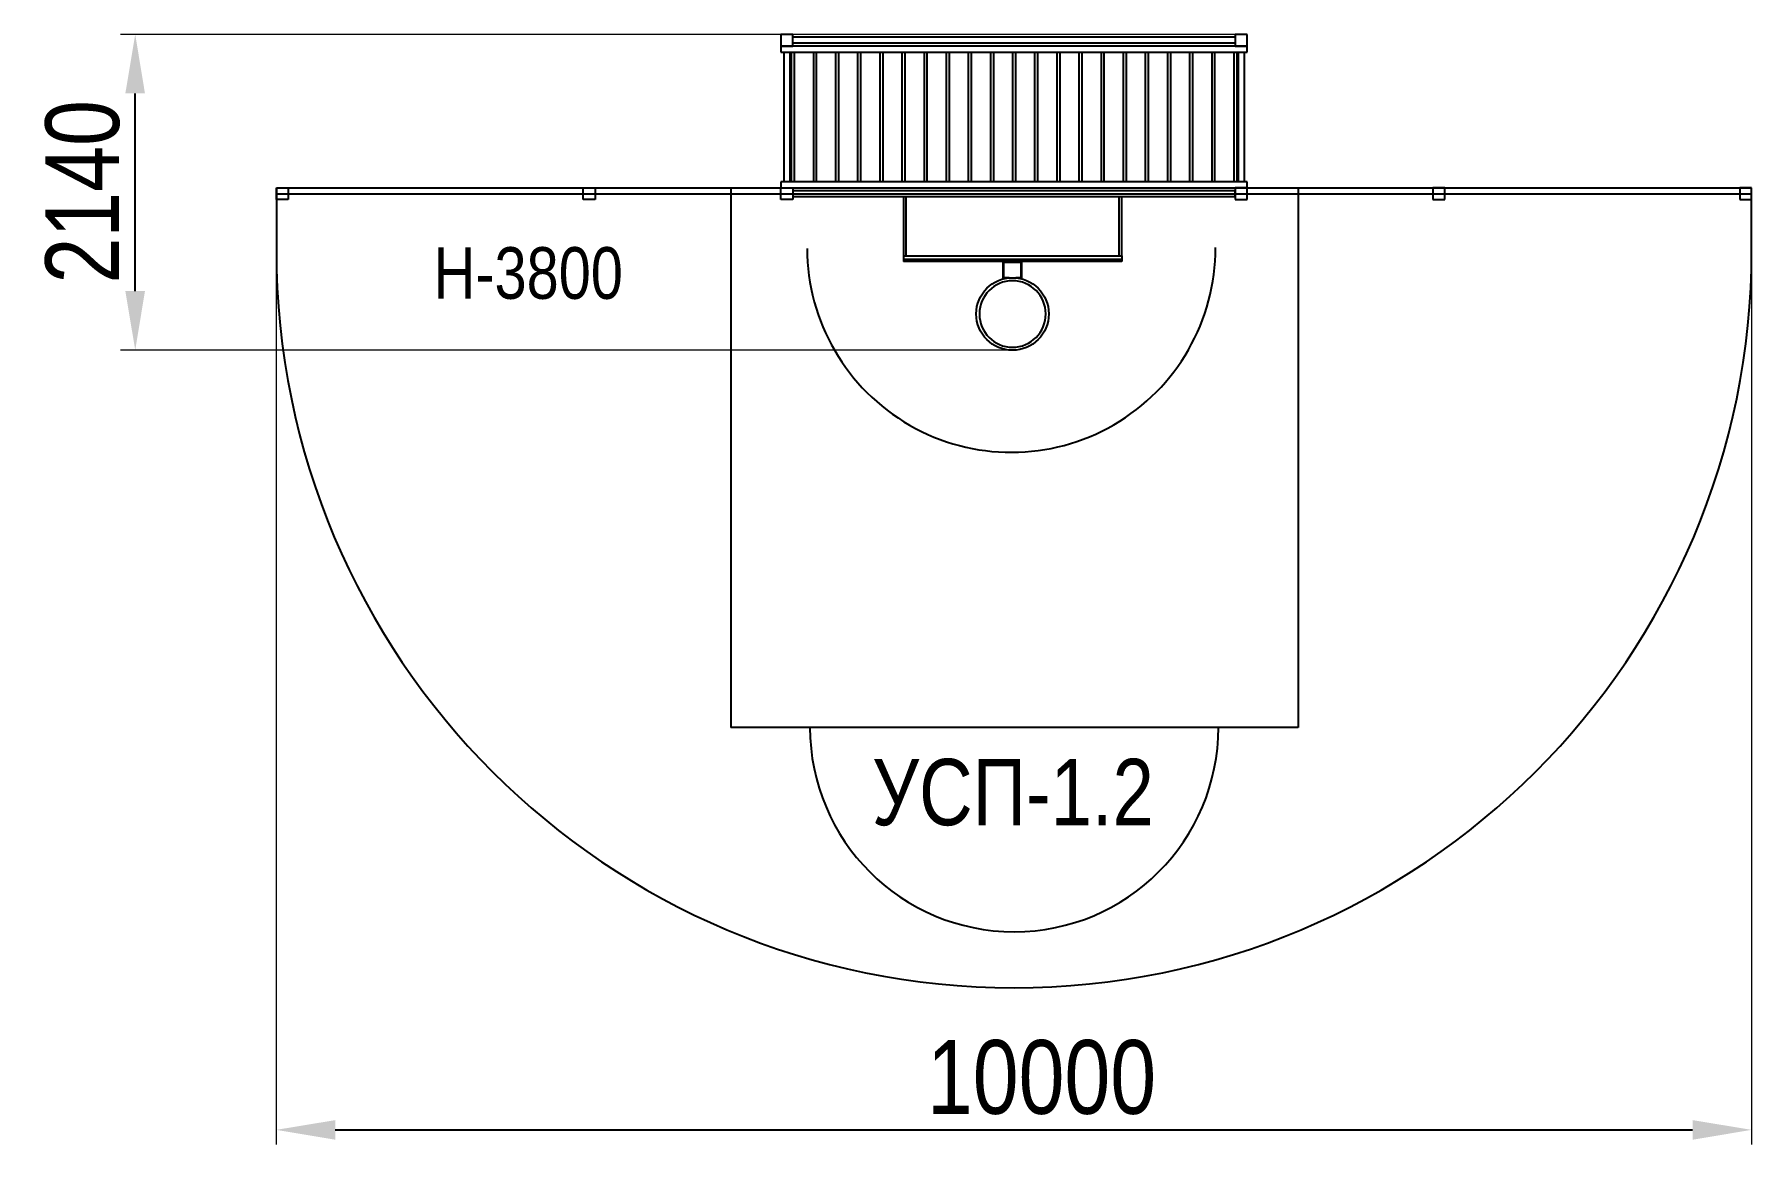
# Model space of a CAD drawing. Header units: millimetres. Extents: x -818 to 10822, y -116 to 7408.
import ezdxf

# ---------------------------------------------------------------- set-up
doc = ezdxf.new("R2010")
doc.units = ezdxf.units.MM
for name, color, linetype in [('DIKOM_АРТИКУЛ', 7, 'Continuous'), ('DIKOM_ОБЪЕКТ', 7, 'Continuous'), ('DIKOM_РАЗМЕР_ОБЪЕКТА', 7, 'Continuous')]:
    doc.layers.add(name, color=color, linetype=linetype)
doc.styles.add('style1', font='arial.ttf', dxfattribs={"width": 0.8})
doc.dimstyles.new('1-50', dxfattribs={"dimtxt": 300, "dimasz": 200, "dimexe": 100, "dimexo": 0, "dimgap": 100, "dimtad": 1, "dimdec": 0, "dimtxsty": 'style1', "dimcen": 0, "dimclrd": 7, "dimclre": 7, "dimadec": 1, "dimazin": 2, "dimtfac": 1, "dimtdec": 0, "dimtmove": 0, "dimatfit": 3, "dimfxl": 0, "dimlwd": 25, "dimlwe": 18, "dimarcsym": 0})

# ---------------------------------------------------------------- blocks, each defined once
blk = doc.blocks.new('*D0')
at = {"layer": 'Defpoints', "color": 0, "transparency": 16777216}
for p in [(822, 6288), (10822, 6288), (10822, -16)]:
    blk.add_point(p, dxfattribs=at)
at = {"layer": 'DIKOM_РАЗМЕР_ОБЪЕКТА', "color": 7, "lineweight": 18, "transparency": 16777216}
for p, q in [((822, 6288), (822, -116)), ((10822, 6288), (10822, -116))]:
    blk.add_line(p, q, dxfattribs=at)
at = {"layer": 'DIKOM_РАЗМЕР_ОБЪЕКТА', "color": 7, "lineweight": 25, "transparency": 16777216}
blk.add_line((1222, -16), (10422, -16), dxfattribs=at)
at = {"layer": 'DIKOM_РАЗМЕР_ОБЪЕКТА', "color": 7, "transparency": 16777216}
for points in [[(1222, 50), (1222, -83), (822, -16)], [(10422, 50), (10422, -83), (10822, -16)]]:
    blk.add_solid(points, dxfattribs=at)
at = {"layer": 'DIKOM_РАЗМЕР_ОБЪЕКТА', "color": 0, "transparency": 16777216, "insert": (6009, 339), "char_height": 500, "attachment_point": 5, "style": 'style1'}
blk.add_mtext('10000', dxfattribs=at)
blk = doc.blocks.new('*D1')
at = {"layer": 'Defpoints', "color": 0, "transparency": 16777216}
for p in [(-134, 7408), (7402, 7408), (5812, 5268)]:
    blk.add_point(p, dxfattribs=at)
at = {"layer": 'DIKOM_РАЗМЕР_ОБЪЕКТА', "color": 7, "lineweight": 18, "transparency": 16777216}
for p, q in [((7402, 7408), (-234, 7408)), ((5812, 5268), (-234, 5268))]:
    blk.add_line(p, q, dxfattribs=at)
at = {"layer": 'DIKOM_РАЗМЕР_ОБЪЕКТА', "color": 7, "lineweight": 25, "transparency": 16777216}
blk.add_line((-134, 5668), (-134, 7008), dxfattribs=at)
at = {"layer": 'DIKOM_РАЗМЕР_ОБЪЕКТА', "color": 7, "transparency": 16777216}
for points in [[(-201, 7008), (-68, 7008), (-134, 7408)], [(-201, 5668), (-68, 5668), (-134, 5268)]]:
    blk.add_solid(points, dxfattribs=at)
at = {"layer": 'DIKOM_РАЗМЕР_ОБЪЕКТА', "color": 0, "transparency": 16777216, "insert": (-490, 6341), "char_height": 500, "attachment_point": 5, "rotation": 90, "style": 'style1'}
blk.add_mtext('2140', dxfattribs=at)

msp = doc.modelspace()

# ---------------------------------------------------------------- linework, layer by layer
at = {"layer": 'DIKOM_ОБЪЕКТ'}
for p, q in [((4242.5, 7408.1), (4242.5, 7328.1)), ((4322.5, 7408.1), (4242.5, 7408.1)), ((4322.5, 7328.1), (4322.5, 7408.1)), ((7322.5, 7388.1), (4322.5, 7388.1)), ((7322.5, 7348.1), (4322.5, 7348.1)), ((7322.5, 7408.1), (7322.5, 7328.1)), ((7402.5, 7408.1), (7322.5, 7408.1)), ((7402.5, 7328.1), (7402.5, 7408.1)), ((4242.5, 7328.1), (4322.5, 7328.1)), ((7402.5, 7328.1), (4242.5, 7328.1)), ((4242.5, 7328.1), (4242.5, 7288.1)), ((4242.5, 7288.1), (7402.5, 7288.1)), ((4262.5, 7288.1), (4262.5, 6408.1)), ((4302.5, 7288.1), (4302.5, 6408.1)), ((4312.5, 7288.1), (4312.5, 6408.1)), ((4332.5, 7288.1), (4332.5, 6408.1)), ((4462.5, 7288.1), (4462.5, 6408.1)), ((4482.5, 7288.1), (4482.5, 6408.1)), ((4612.5, 7288.1), (4612.5, 6408.1)), ((4632.5, 7288.1), (4632.5, 6408.1)), ((4762.5, 7288.1), (4762.5, 6408.1)), ((4782.5, 7288.1), (4782.5, 6408.1)), ((4912.5, 7288.1), (4912.5, 6408.1)), ((4932.5, 7288.1), (4932.5, 6408.1)), ((5062.5, 7288.1), (5062.5, 6408.1)), ((5082.5, 7288.1), (5082.5, 6408.1)), ((5212.5, 7288.1), (5212.5, 6408.1)), ((5232.5, 7288.1), (5232.5, 6408.1)), ((5362.5, 7288.1), (5362.5, 6408.1)), ((5382.5, 7288.1), (5382.5, 6408.1)), ((5512.5, 7288.1), (5512.5, 6408.1)), ((5532.5, 7288.1), (5532.5, 6408.1)), ((5662.5, 7288.1), (5662.5, 6408.1)), ((5682.5, 7288.1), (5682.5, 6408.1)), ((5812.5, 7288.1), (5812.5, 6408.1)), ((5832.5, 7288.1), (5832.5, 6408.1)), ((5962.5, 7288.1), (5962.5, 6408.1)), ((5982.5, 7288.1), (5982.5, 6408.1)), ((6112.5, 7288.1), (6112.5, 6408.1)), ((6132.5, 7288.1), (6132.5, 6408.1)), ((6262.5, 7288.1), (6262.5, 6408.1)), ((6282.5, 7288.1), (6282.5, 6408.1)), ((6412.5, 7288.1), (6412.5, 6408.1)), ((6432.5, 7288.1), (6432.5, 6408.1)), ((6562.5, 7288.1), (6562.5, 6408.1)), ((6582.5, 7288.1), (6582.5, 6408.1)), ((6712.5, 7288.1), (6712.5, 6408.1)), ((6732.5, 7288.1), (6732.5, 6408.1)), ((6862.5, 7288.1), (6862.5, 6408.1)), ((6882.5, 7288.1), (6882.5, 6408.1)), ((7012.5, 7288.1), (7012.5, 6408.1)), ((7032.5, 7288.1), (7032.5, 6408.1)), ((7162.5, 7288.1), (7162.5, 6408.1)), ((7182.5, 7288.1), (7182.5, 6408.1)), ((7312.5, 7288.1), (7312.5, 6408.1)), ((7322.5, 7328.1), (7402.5, 7328.1)), ((7332.5, 7288.1), (7332.5, 6408.1)), ((7342.5, 7288.1), (7342.5, 6408.1)), ((7382.5, 7288.1), (7382.5, 6408.1)), ((7402.5, 7288.1), (7402.5, 7328.1)), ((7402.5, 6408.1), (4242.5, 6408.1)), ((4242.5, 6408.1), (4242.5, 6368.1)), ((7402.5, 6368.1), (7402.5, 6408.1)), ((822.5, 6288.1), (822.5, 6368.1)), ((822.5, 6368.1), (902.5, 6368.1)), ((822.5, 6368.1), (10822.5, 6368.1)), ((822.5, 6328.1), (10822.5, 6328.1)), ((902.5, 6288.1), (822.5, 6288.1)), ((862.5, 6368.1), (10822.5, 6368.1)), ((902.5, 6368.1), (902.5, 6288.1)), ((2902.5, 6288.1), (2902.5, 6368.1)), ((2902.5, 6368.1), (2982.5, 6368.1)), ((2982.5, 6288.1), (2902.5, 6288.1)), ((2982.5, 6368.1), (2982.5, 6288.1)), ((3902.5, 6368.1), (3902.5, 2710.8)), ((4242.5, 6368.1), (7402.5, 6368.1)), ((4242.5, 6288.1), (4242.5, 6368.1)), ((4242.5, 6368.1), (4322.5, 6368.1)), ((4322.5, 6288.1), (4242.5, 6288.1)), ((4322.5, 6368.1), (4322.5, 6288.1)), ((7322.5, 6348.1), (4322.5, 6348.1)), ((4322.5, 6348.1), (4322.5, 6308.1)), ((7322.5, 6348.1), (4322.5, 6348.1)), ((4322.5, 6348.1), (4322.5, 6308.1)), ((4322.5, 6308.1), (7322.5, 6308.1)), ((4322.5, 6308.1), (7322.5, 6308.1)), ((5072.5, 6308.1), (5072.5, 5908.1)), ((5092.5, 5908.1), (5092.5, 6308.1)), ((6532.5, 6308.1), (6532.5, 5908.1)), ((6552.5, 5908.1), (6552.5, 6308.1)), ((7402.5, 6368.1), (7322.5, 6368.1)), ((7322.5, 6368.1), (7322.5, 6288.1)), ((7322.5, 6308.1), (7322.5, 6348.1)), ((7322.5, 6308.1), (7322.5, 6348.1)), ((7322.5, 6288.1), (7402.5, 6288.1)), ((7402.5, 6288.1), (7402.5, 6368.1)), ((7748.3, 6368.1), (7748.3, 2710.8)), ((8662.5, 6368.1), (8662.5, 6288.1)), ((8742.5, 6368.1), (8662.5, 6368.1)), ((8662.5, 6288.1), (8742.5, 6288.1)), ((8742.5, 6288.1), (8742.5, 6368.1)), ((10742.5, 6368.1), (10742.5, 6288.1)), ((10822.5, 6368.1), (10742.5, 6368.1)), ((10742.5, 6288.1), (10822.5, 6288.1)), ((10822.5, 6288.1), (10822.5, 6368.1)), ((5072.5, 5908.1), (5092.5, 5908.1)), ((5072.5, 5908.1), (6552.5, 5908.1)), ((5072.5, 5908.1), (5072.5, 5868.1)), ((6552.5, 5883.1), (5072.5, 5883.1)), ((6552.5, 5868.1), (5072.5, 5868.1)), ((5749.5, 5752.8), (5749.5, 5868.1)), ((5749.5, 5864.1), (5875.5, 5864.1)), ((5752.5, 5868.1), (5872.5, 5868.1)), ((5752.5, 5868.1), (5757.5, 5868.1)), ((5754.5, 5751.6), (5754.5, 5868.1)), ((5867.5, 5868.1), (5872.5, 5868.1)), ((5870.5, 5751.6), (5870.5, 5868.1)), ((5875.5, 5752.8), (5875.5, 5868.1)), ((6532.5, 5908.1), (6552.5, 5908.1)), ((6552.5, 5908.1), (6552.5, 5868.1)), ((5790.3, 5758.1), (5757.5, 5758.1)), ((5867.5, 5758.1), (5834.6, 5758.1)), ((7748.3, 2710.8), (3902.5, 2710.8))]:
    msp.add_line(p, q, dxfattribs=at)
msp.add_lwpolyline([(822.5, 6368.1), (822.5, 5946.8, 1), (10822.5, 5946.8), (10822.5, 6368.1)], format="xyb", dxfattribs=at)
msp.add_circle((5812.5, 5513.1), 246, dxfattribs=at)
at = {"layer": 'DIKOM_ОБЪЕКТ', "extrusion": (1.80755e-29, -5.53383e-45, -1)}
msp.add_circle((-5812.5, 5513.1), 225, dxfattribs=at)
at = {"layer": 'DIKOM_ОБЪЕКТ'}
for centre, start, end in [((5804.4, 5960), 180.13271, 0.13271), ((5823.7, 2710.8), 180, 0)]:
    msp.add_arc(centre, 1384.3, start, end, dxfattribs=at)

# ---------------------------------------------------------------- texts
at = {"layer": 'DIKOM_АРТИКУЛ', "color": 7, "linetype": 'Continuous', "lineweight": 15, "insert": (4859.7, 2498.2), "char_height": 450, "width": 6012.174, "attachment_point": 1, "style": 'style1'}
msp.add_mtext('{\\fArial|b0|i0|c204|p34;УСП-1.2}', dxfattribs=at)
at = {"layer": 'DIKOM_РАЗМЕР_ОБЪЕКТА', "insert": (1888.7, 5965.8), "char_height": 350, "width": 6012.174, "attachment_point": 1, "style": 'style1'}
msp.add_mtext('H-3800', dxfattribs=at)

# ---------------------------------------------------------------- dimensions: what is measured, and where the dimension line sits
at = {"layer": 'DIKOM_РАЗМЕР_ОБЪЕКТА'}
dim = msp.add_linear_dim(base=(-134.5, 7408.1), p1=(5812.5, 5268.1), p2=(7402.5, 7408.1), angle=90, dimstyle='1-50', override={"dimtxt": 500, "dimasz": 400}, dxfattribs=at)
dim.commit()
dim.dimension.update_dxf_attribs({"geometry": '*D1', "text_midpoint": (-134.5, 6341.2), "dimtype": 160})
dim = msp.add_linear_dim(base=(10822.5, -16.2), p1=(822.5, 6288.1), p2=(10822.5, 6288.1), dimstyle='1-50', override={"dimtxt": 500, "dimasz": 400}, dxfattribs=at)
dim.commit()
dim.dimension.update_dxf_attribs({"geometry": '*D0', "text_midpoint": (6009.4, -16.2), "dimtype": 160})

doc.saveas('drawing.dxf')
